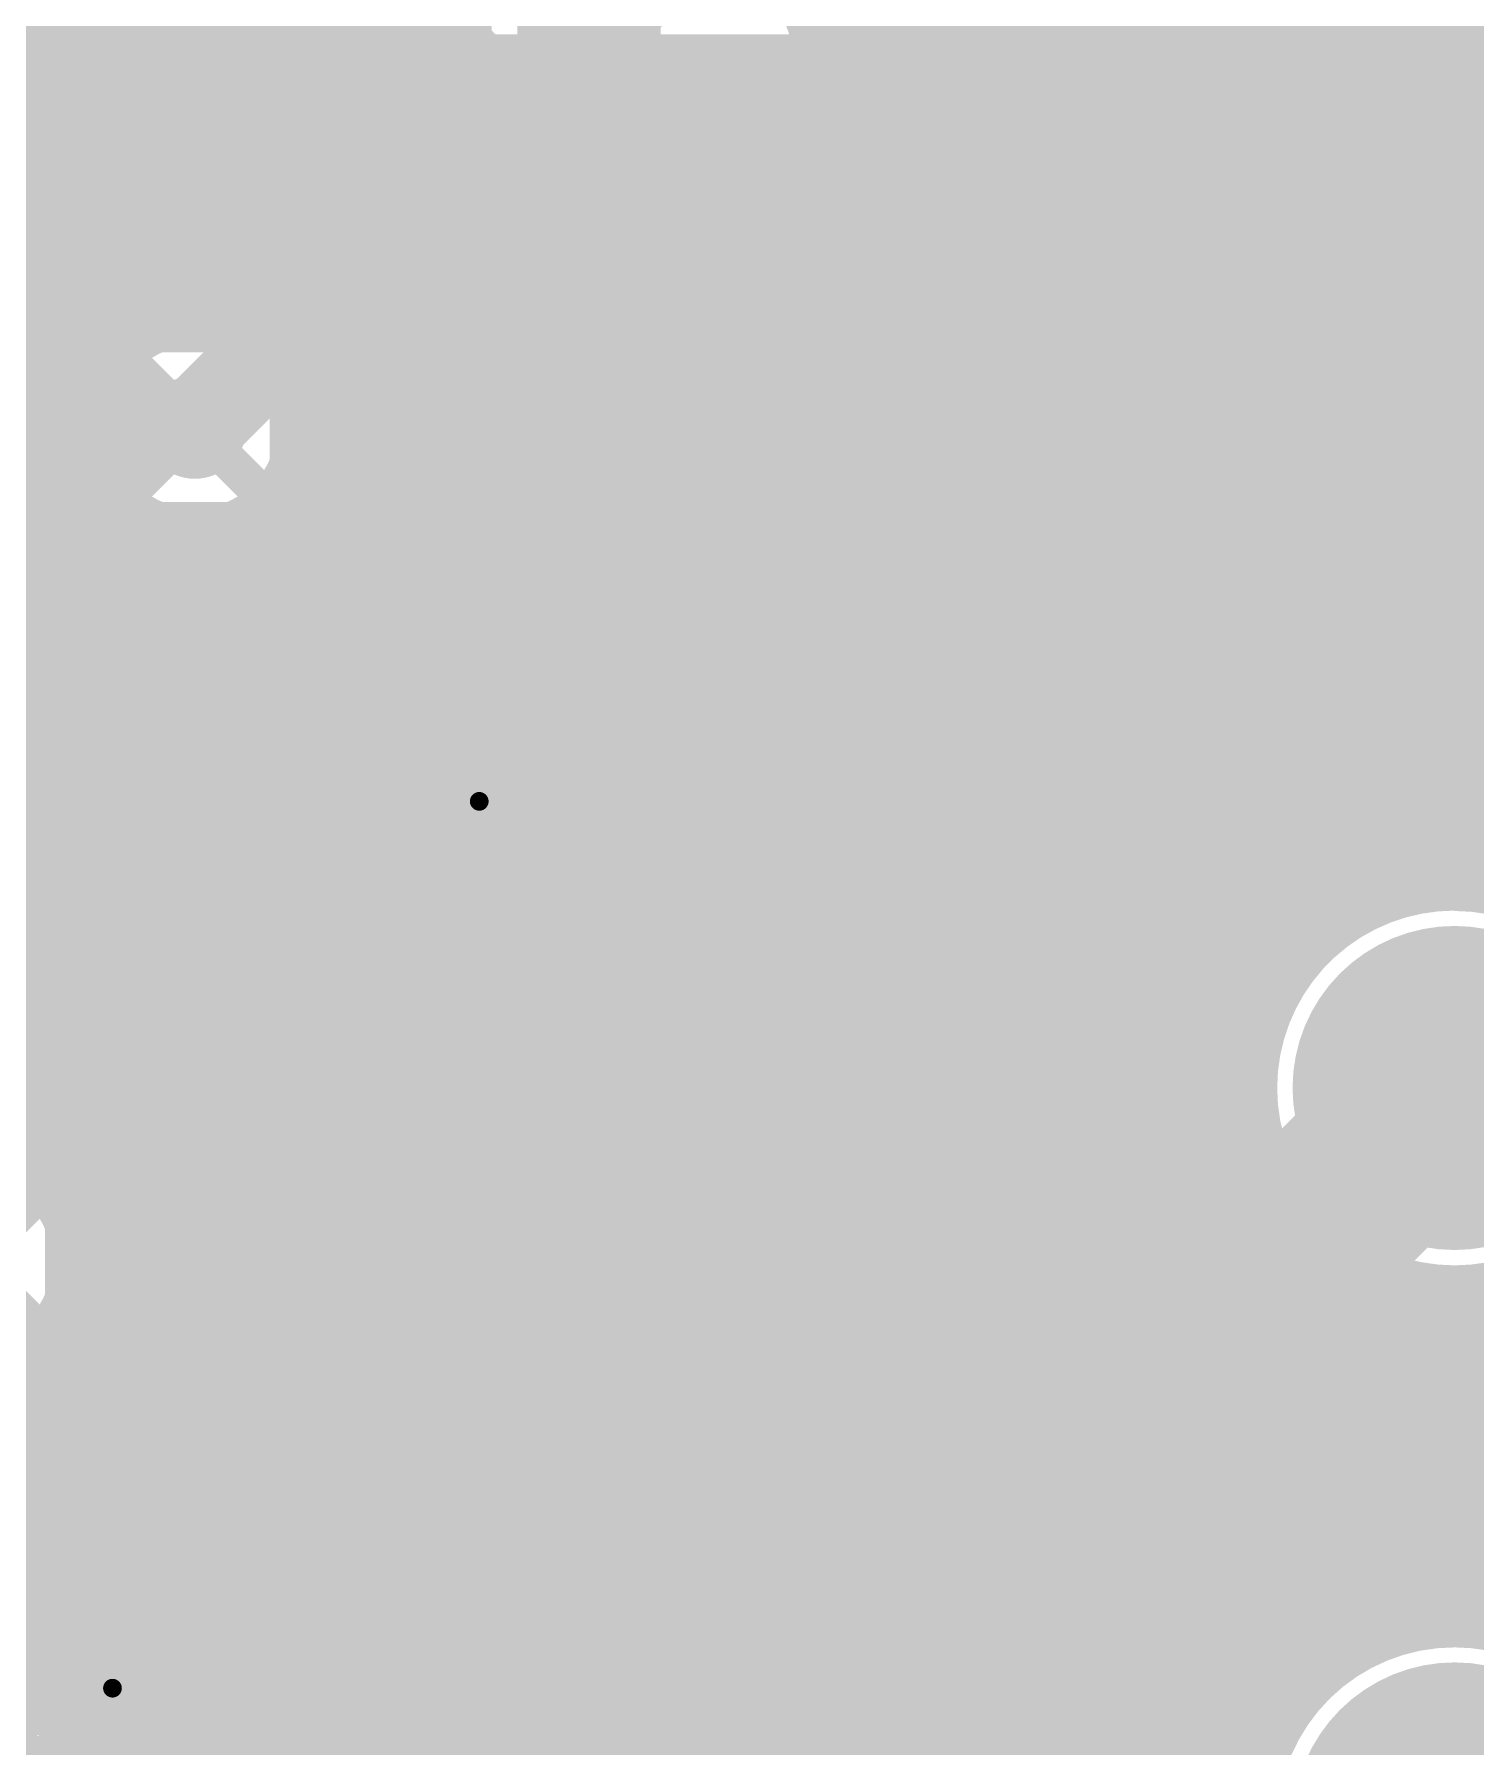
# Model space of a CAD drawing. Extents: x -1 to 119, y -42 to 51.
# Drawn here: x 86.29 to 96.07, y 11.36 to 22.99 of the extents above; entities that cross this region are included whole.
import ezdxf

# ---------------------------------------------------------------- set-up
doc = ezdxf.new("R2010")
doc.units = 0
doc.header["$MEASUREMENT"] = 0
doc.layers.get('0').update_dxf_attribs({"linetype": 'CONTINUOUS'})
for name, color, linetype in [('22-304-0_BOT', 7, 'CONTINUOUS'), ('22-304-0_DRD', 7, 'CONTINUOUS'), ('22-304-0_GND', 6, 'CONTINUOUS'), ('22-304-0_IN1', 4, 'CONTINUOUS'), ('22-304-0_SMB', 3, 'CONTINUOUS'), ('22-304-0_SMT', 5, 'CONTINUOUS'), ('22-304-0_SPT', 10, 'CONTINUOUS'), ('22-304-0_SST', 14, 'CONTINUOUS'), ('22-304-0_TOP', 9, 'CONTINUOUS'), ('THRUHOLE_TAP', 11, 'CONTINUOUS')]:
    doc.layers.add(name, color=color, linetype=linetype)

# ---------------------------------------------------------------- blocks, each defined once
blk = doc.blocks.new('ROUND_19')
at = {"const_width": 0.99949}
blk.add_lwpolyline([(-0.499744, 0, 1), (0.499744, 0, 1)], format="xyb", close=True, dxfattribs=at)
blk = doc.blocks.new('ROUND_45')
at = {"const_width": 1.016}
blk.add_lwpolyline([(-0.508, 0, 1), (0.508, 0, 1)], format="xyb", close=True, dxfattribs=at)
blk = doc.blocks.new('ROUND_60')
at = {"const_width": 0.35052}
blk.add_lwpolyline([(-0.17526, 0, 1), (0.17526, 0, 1)], format="xyb", close=True, dxfattribs=at)
blk = doc.blocks.new('ROUND_64')
at = {"const_width": 0.35052}
blk.add_lwpolyline([(-0.17526, 0, 1), (0.17526, 0, 1)], format="xyb", close=True, dxfattribs=at)
blk = doc.blocks.new('ROUND_66')
at = {"const_width": 1.09982}
blk.add_lwpolyline([(-0.54991, 0, 1), (0.54991, 0, 1)], format="xyb", close=True, dxfattribs=at)
blk = doc.blocks.new('ROUND_80')
at = {"const_width": 1.397}
blk.add_lwpolyline([(-0.6985, 0, 1), (0.6985, 0, 1)], format="xyb", close=True, dxfattribs=at)
blk = doc.blocks.new('ROUND_81')
at = {"const_width": 0.0635}
blk.add_lwpolyline([(-0.03175, 0, 1), (0.03175, 0, 1)], format="xyb", close=True, dxfattribs=at)
blk = doc.blocks.new('RECTANGLE_6')
blk.add_solid([(0.4064, 0.4826), (0.4064, -0.4826), (-0.4064, 0.4826), (-0.4064, -0.4826)])
blk = doc.blocks.new('RECTANGLE_7')
blk.add_solid([(1.12522, 1.14935), (1.12522, -1.14935), (-1.12522, 1.14935), (-1.12522, -1.14935)])
blk = doc.blocks.new('RECTANGLE_9')
blk.add_solid([(0.6477, 1.30048), (0.6477, -1.30048), (-0.6477, 1.30048), (-0.6477, -1.30048)])
blk = doc.blocks.new('RECTANGLE_17')
blk.add_solid([(1.905, 2.1209), (1.905, -2.1209), (-1.905, 2.1209), (-1.905, -2.1209)])
blk = doc.blocks.new('RECTANGLE_51')
blk.add_solid([(0.4445, 0.3175), (0.4445, -0.3175), (-0.4445, 0.3175), (-0.4445, -0.3175)])
blk = doc.blocks.new('ROUND_87')
at = {"const_width": 0.10033}
blk.add_lwpolyline([(-0.050164, 0, 1), (0.050164, 0, 1)], format="xyb", close=True, dxfattribs=at)
blk = doc.blocks.new('ROUND_88')
at = {"const_width": 0.65024}
blk.add_lwpolyline([(-0.32512, 0, 1), (0.32512, 0, 1)], format="xyb", close=True, dxfattribs=at)
blk = doc.blocks.new('ROUND_90')
at = {"const_width": 0.54991}
blk.add_lwpolyline([(-0.274954, 0, 1), (0.274954, 0, 1)], format="xyb", close=True, dxfattribs=at)

msp = doc.modelspace()

# ---------------------------------------------------------------- linework, layer by layer
at = {"layer": '22-304-0_BOT'}
for points, const_width in [([(86.2838, 30.4419), (86.2838, 18.30578)], 0.254), ([(86.5124, 30.4419), (86.5124, 17.94002)], 0.254), ([(86.741, 30.4419), (86.741, 20.5613)], 0.254), ([(86.9696, 30.4419), (86.9696, 20.86356)], 0.254), ([(87.1982, 30.4419), (87.1982, 21.0566)], 0.254), ([(87.4268, 30.4419), (87.4268, 21.2852)], 0.254), ([(87.6554, 30.4419), (87.6554, 21.5138)], 0.254), ([(87.884, 30.4419), (87.884, 21.7424)], 0.254), ([(88.1126, 30.4419), (88.1126, 21.971)], 0.254), ([(88.3412, 30.4419), (88.3412, 22.1996)], 0.254), ([(88.5698, 30.4419), (88.5698, 22.4282)], 0.254), ([(88.7984, 30.4419), (88.7984, 22.6568)], 0.254), ([(89.027, 30.4419), (89.027, 22.8854)], 0.254), ([(89.2556, 30.4419), (89.2556, 23.114)], 0.254), ([(94.0562, 30.4419), (94.0562, 1.016)], 0.254), ([(94.2848, 30.4419), (94.2848, 10.14984)], 0.254), ([(94.5134, 30.4419), (94.5134, 10.77214)], 0.254), ([(94.742, 30.4419), (94.742, 16.44142)], 0.254), ([(94.9706, 30.4419), (94.9706, 16.76146)], 0.254), ([(95.1992, 30.4419), (95.1992, 16.94942)], 0.254), ([(95.4278, 30.4419), (95.4278, 17.0688)], 0.254), ([(95.6564, 30.4419), (95.6564, 17.13738)], 0.254), ([(95.885, 30.4419), (95.885, 17.16278)], 0.254), ([(96.1136, 30.4419), (96.1136, 17.15008)], 0.254), ([(90.08618, 23.94458), (87.06358, 20.92452)], 0.254), ([(87.376, 20.32), (90.551, 23.495), (92.71, 23.495)], 0.635), ([(89.10066, 22.9616), (79.91856, 22.9616)], 0.254), ([(116.967, 22.9616), (93.94444, 22.9616)], 0.254), ([(90.8177, 22.8473), (87.98052, 20.00758)], 0.254), ([(91.5289, 22.8473), (90.8177, 22.8473)], 0.254), ([(90.8558, 22.8473), (90.8558, 1.016)], 0.254), ([(91.0844, 22.8473), (91.0844, 1.016)], 0.254), ([(91.313, 22.8473), (91.313, 1.016)], 0.254), ([(91.5416, 22.82698), (91.5416, 1.016)], 0.254), ([(88.87206, 22.733), (80.14716, 22.733)], 0.254), ([(91.60002, 22.733), (90.7034, 22.733)], 0.254), ([(116.967, 22.733), (93.81998, 22.733)], 0.254), ([(93.8276, 22.74316), (93.8276, 1.016)], 0.254), ([(90.6272, 22.65426), (90.6272, 1.016)], 0.254), ([(88.64346, 22.5044), (80.37576, 22.5044)], 0.254), ([(90.3986, 22.42566), (90.3986, 1.016)], 0.254), ([(91.79814, 22.5044), (90.4748, 22.5044)], 0.254), ([(91.7702, 22.5298), (91.7702, 1.016)], 0.254), ([(93.599, 22.48408), (93.599, 1.016)], 0.254), ([(116.967, 22.5044), (93.62186, 22.5044)], 0.254), ([(91.9988, 22.352), (91.9988, 1.016)], 0.254), ([(93.3704, 22.32152), (93.3704, 1.016)], 0.254), ([(88.41486, 22.2758), (80.60436, 22.2758)], 0.254), ([(90.17, 22.19706), (90.17, 1.016)], 0.254), ([(92.1385, 22.2758), (90.2462, 22.2758)], 0.254), ([(92.2274, 22.2377), (92.2274, 1.016)], 0.254), ([(93.1418, 22.21992), (93.1418, 1.016)], 0.254), ([(116.967, 22.2758), (93.2815, 22.2758)], 0.254), ([(92.456, 22.17166), (92.456, 1.016)], 0.254), ([(92.6846, 22.1488), (92.6846, 1.016)], 0.254), ([(92.9132, 22.16404), (92.9132, 1.016)], 0.254), ([(88.18626, 22.0472), (80.83296, 22.0472)], 0.254), ([(89.9414, 21.96846), (89.9414, 1.016)], 0.254), ([(116.967, 22.0472), (90.0176, 22.0472)], 0.254), ([(87.95766, 21.8186), (81.06156, 21.8186)], 0.254), ([(89.7128, 21.73986), (89.7128, 1.016)], 0.254), ([(116.967, 21.8186), (89.789, 21.8186)], 0.254), ([(87.72906, 21.59), (81.29016, 21.59)], 0.254), ([(89.4842, 21.51126), (89.4842, 1.016)], 0.254), ([(116.967, 21.59), (89.5604, 21.59)], 0.254), ([(87.50046, 21.3614), (81.4578, 21.3614)], 0.254), ([(89.2556, 21.28266), (89.2556, 1.016)], 0.254), ([(116.967, 21.3614), (89.3318, 21.3614)], 0.254), ([(87.27186, 21.1328), (81.4832, 21.1328)], 0.254), ([(89.027, 21.05406), (89.027, 1.016)], 0.254), ([(116.967, 21.1328), (89.1032, 21.1328)], 0.254), ([(87.02802, 20.9042), (81.4832, 20.9042)], 0.254), ([(88.7984, 20.82546), (88.7984, 1.016)], 0.254), ([(116.967, 20.9042), (88.8746, 20.9042)], 0.254), ([(86.79688, 20.6756), (81.4832, 20.6756)], 0.254), ([(88.5698, 20.59686), (88.5698, 1.016)], 0.254), ([(116.967, 20.6756), (88.646, 20.6756)], 0.254), ([(86.70798, 20.447), (81.4832, 20.447)], 0.254), ([(88.3412, 20.36826), (88.3412, 1.016)], 0.254), ([(116.967, 20.447), (88.4174, 20.447)], 0.254), ([(86.7029, 20.2184), (81.4832, 20.2184)], 0.254), ([(116.967, 20.2184), (88.1888, 20.2184)], 0.254), ([(88.1126, 20.13966), (88.1126, 1.016)], 0.254), ([(86.78164, 19.9898), (81.4832, 19.9898)], 0.254), ([(86.741, 20.07616), (86.741, 10.68832)], 0.254), ([(116.967, 19.9898), (87.97036, 19.9898)], 0.254), ([(87.884, 19.86788), (87.884, 1.016)], 0.254), ([(86.98738, 19.7612), (81.4832, 19.7612)], 0.254), ([(86.9696, 19.7739), (86.9696, 1.016)], 0.254), ([(116.967, 19.7612), (87.76208, 19.7612)], 0.254), ([(87.1982, 19.66214), (87.1982, 1.016)], 0.254), ([(87.4268, 19.64182), (87.4268, 1.016)], 0.254), ([(87.6554, 19.70024), (87.6554, 1.016)], 0.254), ([(116.967, 19.5326), (81.4832, 19.5326)], 0.254), ([(116.967, 19.304), (81.4832, 19.304)], 0.254), ([(116.967, 19.0754), (81.4832, 19.0754)], 0.254), ([(116.967, 18.8468), (81.4832, 18.8468)], 0.254), ([(116.967, 18.6182), (81.4832, 18.6182)], 0.254), ([(116.967, 18.3896), (86.15172, 18.3896)], 0.254), ([(116.967, 18.161), (86.41588, 18.161)], 0.254), ([(116.967, 17.9324), (86.51494, 17.9324)], 0.254), ([(86.8172, 11.7602), (86.8172, 15.2908), (89.3064, 17.78)], 0.635), ([(116.967, 17.7038), (86.52764, 17.7038)], 0.254), ([(86.4997, 17.57172), (86.4997, 14.86154)], 0.254), ([(86.4997, 17.57172), (86.4997, 14.86154)], 0.254), ([(86.5124, 17.61744), (86.5124, 14.81582)], 0.254), ([(116.967, 17.4752), (86.4997, 17.4752)], 0.254), ([(116.967, 17.2466), (86.4997, 17.2466)], 0.254), ([(95.31858, 17.018), (86.4997, 17.018)], 0.254), ([(94.99854, 16.7894), (86.4997, 16.7894)], 0.254), ([(94.81058, 16.5608), (86.4997, 16.5608)], 0.254), ([(94.6912, 16.3322), (86.4997, 16.3322)], 0.254), ([(94.62262, 16.1036), (86.4997, 16.1036)], 0.254), ([(94.59468, 15.875), (86.4997, 15.875)], 0.254), ([(94.60738, 15.6464), (86.4997, 15.6464)], 0.254), ([(94.66072, 15.4178), (86.4997, 15.4178)], 0.254), ([(94.742, 15.22476), (94.742, 11.4427)], 0.254), ([(94.76232, 15.1892), (86.4997, 15.1892)], 0.254), ([(94.92234, 14.9606), (86.4997, 14.9606)], 0.254), ([(94.9706, 14.90726), (94.9706, 11.7602)], 0.254), ([(95.17888, 14.732), (86.52764, 14.732)], 0.254), ([(95.1992, 14.7193), (95.1992, 11.94816)], 0.254), ([(95.4278, 14.59992), (95.4278, 12.06754)], 0.254), ([(95.6564, 14.53134), (95.6564, 12.13612)], 0.254), ([(86.4997, 14.44752), (86.4997, 10.86104)], 0.254), ([(86.5124, 14.49324), (86.5124, 10.85596)], 0.254), ([(116.967, 14.5034), (86.51494, 14.5034)], 0.254), ([(95.885, 14.5034), (95.885, 12.16406)], 0.254), ([(96.1136, 14.5161), (96.1136, 12.15136)], 0.254), ([(116.967, 14.2748), (86.4997, 14.2748)], 0.254), ([(116.967, 14.0462), (86.4997, 14.0462)], 0.254), ([(116.967, 13.8176), (86.4997, 13.8176)], 0.254), ([(116.967, 13.589), (86.4997, 13.589)], 0.254), ([(116.967, 13.3604), (86.4997, 13.3604)], 0.254), ([(116.967, 13.1318), (86.4997, 13.1318)], 0.254), ([(116.967, 12.9032), (86.4997, 12.9032)], 0.254), ([(116.967, 12.6746), (86.4997, 12.6746)], 0.254), ([(116.967, 12.446), (86.4997, 12.446)], 0.254), ([(116.967, 12.2174), (86.4997, 12.2174)], 0.254), ([(95.2627, 11.9888), (86.4997, 11.9888)], 0.254), ([(94.96806, 11.7602), (86.4997, 11.7602)], 0.254), ([(94.79026, 11.5316), (86.4997, 11.5316)], 0.254), ([(94.6785, 11.303), (86.4997, 11.303)], 0.254), ([(95.92564, 10.83564), (95.25, 10.14984), (95.25, 3.81)], 1.27)]:
    msp.add_lwpolyline(points, dxfattribs=dict(at, const_width=const_width))
at = {"layer": '22-304-0_BOT', "const_width": 0.254}
for points in [[(92.71, 22.1488, 0.4142136), (94.0562, 23.495)], [(91.5289, 22.8473, 0.2738515), (92.71, 22.1488)], [(87.06358, 20.92452, 0.2804741), (86.69528, 20.32)], [(86.69528, 20.32, 0.4142136), (87.376, 19.63928)], [(87.376, 19.63928, 0.2804748), (87.98052, 20.00758)], [(86.53272, 17.78, 0.4142136), (85.852, 18.46072)], [(86.4997, 17.57172, 0.0779385), (86.53236, 17.78)], [(95.92564, 17.16532, 0.4142136), (94.59468, 15.83436)], [(97.25406, 15.83436, 0.4142136), (95.92564, 17.16278)], [(94.59468, 15.83436, 0.4142136), (95.92564, 14.5034)], [(95.92564, 14.5034, 0.4142136), (97.2566, 15.83436)], [(86.53272, 14.6558, 0.0770437), (86.50078, 14.86188)], [(86.4997, 14.44752, 0.0779385), (86.53236, 14.6558)], [(95.92564, 12.16406, 0.4091924), (94.59468, 10.8585)], [(97.25406, 10.83564, 0.4142136), (95.92564, 12.16406)]]:
    msp.add_lwpolyline(points, format="xyb", dxfattribs=at)
at = {"layer": '22-304-0_DRD', "const_width": 0.254}
for points in [[(92.075, 23.495), (92.71, 22.86)], [(92.71, 22.86), (93.345, 23.495)], [(86.741, 20.955), (86.741, 19.685)], [(88.011, 20.955), (86.741, 20.955)], [(88.011, 20.955), (86.741, 19.685)], [(88.011, 19.685), (86.741, 20.955)], [(88.011, 19.685), (88.011, 20.955)], [(86.741, 19.685), (88.011, 19.685)], [(86.487, 18.415), (85.217, 18.415)], [(86.487, 18.415), (85.217, 17.145)], [(86.487, 17.145), (85.217, 18.415)], [(86.487, 18.415), (85.217, 18.415)], [(86.487, 18.415), (85.217, 17.145)], [(86.487, 17.145), (85.217, 18.415)], [(86.487, 17.145), (86.487, 18.415)], [(86.487, 17.145), (86.487, 18.415)], [(88.6714, 18.415), (88.6714, 17.145)], [(89.9414, 18.415), (88.6714, 18.415)], [(89.9414, 18.415), (88.6714, 17.145)], [(89.9414, 17.145), (88.6714, 18.415)], [(89.9414, 17.145), (89.9414, 18.415)], [(85.217, 17.145), (86.487, 17.145)], [(85.217, 17.145), (86.487, 17.145)], [(88.6714, 17.145), (89.9414, 17.145)], [(95.29064, 16.46936), (95.29064, 15.19936)], [(96.56064, 16.46936), (95.29064, 16.46936)], [(95.92564, 16.46936), (95.92564, 15.19936)], [(96.56064, 15.83436), (95.29064, 15.83436)], [(86.487, 15.2908), (85.217, 15.2908)], [(86.487, 15.2908), (85.217, 14.0208)], [(86.487, 14.0208), (85.217, 15.2908)], [(86.487, 14.0208), (86.487, 15.2908)], [(95.29064, 15.19936), (96.56064, 15.19936)], [(85.217, 14.0208), (86.487, 14.0208)], [(86.1822, 12.3952), (86.1822, 11.1252)], [(87.4522, 12.3952), (86.1822, 12.3952)], [(87.4522, 12.3952), (86.1822, 11.1252)], [(87.4522, 11.1252), (86.1822, 12.3952)], [(87.4522, 11.1252), (87.4522, 12.3952)], [(95.29064, 11.47064), (95.29064, 10.20064)], [(96.56064, 11.47064), (95.29064, 11.47064)], [(95.92564, 11.47064), (95.92564, 10.20064)]]:
    msp.add_lwpolyline(points, dxfattribs=at)
at = {"layer": '22-304-0_IN1', "const_width": 0.254}
for points in [[(91.52382, 22.86), (78.8416, 22.86)], [(86.3092, 22.86), (86.3092, 18.28292)], [(86.5378, 22.86), (86.5378, 12.37996)], [(86.7664, 22.86), (86.7664, 20.61972)], [(86.995, 22.86), (86.995, 20.88388)], [(87.2236, 22.86), (87.2236, 20.98294)], [(87.4522, 22.86), (87.4522, 20.99564)], [(87.6808, 22.86), (87.6808, 20.92706)], [(87.9094, 22.86), (87.9094, 20.74164)], [(88.138, 22.86), (88.138, 11.684)], [(88.3666, 22.86), (88.3666, 11.684)], [(88.5952, 22.86), (88.5952, 11.684)], [(88.8238, 22.86), (88.8238, 18.25752)], [(89.0524, 22.86), (89.0524, 18.40992)], [(89.281, 22.86), (89.281, 18.45818)], [(89.5096, 22.86), (89.5096, 18.4277)], [(89.7382, 22.86), (89.7382, 18.30578)], [(89.9668, 22.86), (89.9668, 17.94002)], [(90.1954, 22.86), (90.1954, 11.684)], [(90.424, 22.86), (90.424, 11.684)], [(90.6526, 22.86), (90.6526, 11.684)], [(90.8812, 22.86), (90.8812, 11.684)], [(91.1098, 22.86), (91.1098, 11.684)], [(91.3384, 22.86), (91.3384, 11.684)], [(91.567, 22.7838), (91.567, 11.684)], [(93.853, 22.7838), (93.853, 11.684)], [(103.124, 22.86), (93.89618, 22.86)], [(94.0816, 22.86), (94.0816, 11.684)], [(94.3102, 22.86), (94.3102, 11.684)], [(94.5388, 22.86), (94.5388, 11.684)], [(94.7674, 22.86), (94.7674, 16.48968)], [(94.996, 22.86), (94.996, 16.78686)], [(95.2246, 22.86), (95.2246, 16.96466)], [(95.4532, 22.86), (95.4532, 17.07642)], [(95.6818, 22.86), (95.6818, 17.14246)], [(95.9104, 22.86), (95.9104, 17.16278)], [(96.139, 22.86), (96.139, 17.14754)], [(91.6559, 22.6568), (78.6384, 22.6568)], [(103.124, 22.6568), (93.7641, 22.6568)], [(91.88958, 22.4282), (78.4098, 22.4282)], [(91.7956, 22.50694), (91.7956, 11.684)], [(103.124, 22.4282), (93.53042, 22.4282)], [(93.6244, 22.50694), (93.6244, 11.684)], [(92.0242, 22.33676), (92.0242, 11.684)], [(93.3958, 22.33676), (93.3958, 11.684)], [(92.34424, 22.1996), (78.1812, 22.1996)], [(92.2528, 22.22754), (92.2528, 11.684)], [(103.124, 22.1996), (93.07576, 22.1996)], [(93.1672, 22.22754), (93.1672, 11.684)], [(92.4814, 22.16912), (92.4814, 11.684)], [(92.71, 22.1488), (92.71, 11.684)], [(92.9386, 22.16912), (92.9386, 11.684)], [(103.124, 21.971), (77.9526, 21.971)], [(103.124, 21.7424), (77.724, 21.7424)], [(103.124, 21.5138), (77.4954, 21.5138)], [(103.124, 21.2852), (77.2668, 21.2852)], [(103.124, 21.0566), (77.0382, 21.0566)], [(86.92388, 20.828), (76.8096, 20.828)], [(103.124, 20.828), (87.82812, 20.828)], [(86.75624, 20.5994), (76.708, 20.5994)], [(103.124, 20.5994), (87.99576, 20.5994)], [(86.69782, 20.3708), (76.708, 20.3708)], [(103.124, 20.3708), (88.05418, 20.3708)], [(86.71814, 20.1422), (76.708, 20.1422)], [(103.124, 20.1422), (88.03132, 20.1422)], [(86.7664, 20.01774), (86.7664, 12.43838)], [(86.8299, 19.9136), (76.708, 19.9136)], [(87.9094, 19.89836), (87.9094, 11.684)], [(103.124, 19.9136), (87.91956, 19.9136)], [(86.995, 19.75612), (86.995, 12.41552)], [(87.13216, 19.685), (76.708, 19.685)], [(87.2236, 19.65706), (87.2236, 12.30376)], [(87.4522, 19.64436), (87.4522, 12.0015)], [(103.124, 19.685), (87.6173, 19.685)], [(87.6808, 19.71294), (87.6808, 11.684)], [(97.70872, 19.4564), (76.708, 19.4564)], [(97.43948, 19.2278), (76.708, 19.2278)], [(97.27184, 18.9992), (76.708, 18.9992)], [(97.1677, 18.7706), (76.708, 18.7706)], [(97.11182, 18.542), (76.708, 18.542)], [(88.88476, 18.3134), (86.27364, 18.3134)], [(97.09404, 18.3134), (89.72804, 18.3134)], [(88.69934, 18.0848), (86.45906, 18.0848)], [(97.1169, 18.0848), (89.91346, 18.0848)], [(88.63076, 17.8562), (86.52764, 17.8562)], [(97.18294, 17.8562), (89.98204, 17.8562)], [(88.64346, 17.6276), (86.51494, 17.6276)], [(89.9668, 17.61744), (89.9668, 11.684)], [(97.29724, 17.6276), (89.96934, 17.6276)], [(88.74252, 17.399), (86.41588, 17.399)], [(97.48012, 17.399), (89.87028, 17.399)], [(86.3092, 17.27708), (86.3092, 15.15872)], [(88.8238, 17.29994), (88.8238, 11.684)], [(89.7382, 17.25422), (89.7382, 11.684)], [(89.00414, 17.1704), (86.15172, 17.1704)], [(89.0524, 17.15008), (89.0524, 11.684)], [(89.281, 17.09928), (89.281, 11.684)], [(89.5096, 17.12976), (89.5096, 11.684)], [(97.78238, 17.1704), (89.60612, 17.1704)], [(95.1865, 16.9418), (76.85532, 16.9418)], [(94.92488, 16.7132), (76.87818, 16.7132)], [(94.76486, 16.4846), (76.81976, 16.4846)], [(94.66326, 16.256), (76.708, 16.256)], [(94.60738, 16.0274), (76.708, 16.0274)], [(94.59468, 15.7988), (76.708, 15.7988)], [(94.62008, 15.5702), (76.708, 15.5702)], [(94.68866, 15.3416), (76.708, 15.3416)], [(94.80804, 15.113), (86.35492, 15.113)], [(94.7674, 15.17904), (94.7674, 11.684)], [(94.99346, 14.8844), (86.49208, 14.8844)], [(94.996, 14.88186), (94.996, 11.7856)], [(95.30842, 14.6558), (86.53272, 14.6558)], [(95.2246, 14.70406), (95.2246, 11.96594)], [(95.4532, 14.58976), (95.4532, 12.0777)], [(95.6818, 14.52626), (95.6818, 12.1412)], [(96.139, 14.52118), (96.139, 12.14628)], [(97.66554, 14.4272), (86.49208, 14.4272)], [(95.9104, 14.5034), (95.9104, 12.16406)], [(97.41408, 14.1986), (86.35492, 14.1986)], [(86.3092, 14.15288), (86.3092, 12.21232)], [(97.2566, 13.97), (76.708, 13.97)], [(97.15754, 13.7414), (76.708, 13.7414)], [(97.10674, 13.5128), (76.708, 13.5128)], [(97.09658, 13.2842), (76.708, 13.2842)], [(97.12452, 13.0556), (76.708, 13.0556)], [(97.19564, 12.827), (76.708, 12.827)], [(97.31756, 12.5984), (76.708, 12.5984)], [(86.51494, 12.3698), (76.708, 12.3698)], [(97.5106, 12.3698), (87.11692, 12.3698)], [(86.25332, 12.1412), (76.708, 12.1412)], [(95.67418, 12.1412), (87.38108, 12.1412)], [(97.83826, 12.1412), (96.17456, 12.1412)], [(95.14586, 11.9126), (87.48014, 11.9126)], [(94.89948, 11.684), (87.49284, 11.684)]]:
    msp.add_lwpolyline(points, dxfattribs=at)
for points in [[(91.52382, 22.86, 0.2765654), (92.71, 22.1488)], [(92.71, 22.1488, 0.2765658), (93.89618, 22.86)], [(87.376, 21.00072, 0.4142136), (86.69528, 20.32)], [(88.05672, 20.32, 0.4142136), (87.376, 21.00072)], [(86.69528, 20.32, 0.4142136), (87.376, 19.63928)], [(87.376, 19.63928, 0.4142136), (88.05672, 20.32)], [(86.53272, 17.78, 0.4142136), (85.852, 18.46072)], [(89.3064, 18.46072, 0.4142136), (88.62568, 17.78)], [(89.98712, 17.78, 0.4142136), (89.3064, 18.46072)], [(85.852, 17.09928, 0.4142136), (86.53272, 17.78)], [(88.62568, 17.78, 0.4142136), (89.3064, 17.09928)], [(89.3064, 17.09928, 0.4142136), (89.98712, 17.78)], [(95.92564, 17.16532, 0.4142136), (94.59468, 15.83436)], [(97.25406, 15.83436, 0.4142136), (95.92564, 17.16278)], [(94.59468, 15.83436, 0.4142136), (95.92564, 14.5034)], [(95.92564, 14.5034, 0.4142136), (97.2566, 15.83436)], [(86.53272, 14.6558, 0.4142136), (85.852, 15.33652)], [(85.852, 13.97508, 0.4142136), (86.53272, 14.6558)], [(86.8172, 12.44092, 0.4142136), (86.13648, 11.7602)], [(87.49792, 11.7602, 0.4142136), (86.8172, 12.44092)], [(95.92564, 12.16406, 0.2236112), (94.89948, 11.684)], [(96.94926, 11.684, 0.223291), (95.92564, 12.16512)], [(87.49284, 11.684, 0.0280842), (87.49712, 11.7602)]]:
    msp.add_lwpolyline(points, format="xyb", dxfattribs=at)
at = {"layer": '22-304-0_SST'}
for points, const_width in [([(98.40468, 20.0406), (90.71102, 20.03552), (90.4113, 20.0406), (90.4113, 32.03448), (98.40468, 32.03448), (98.40468, 20.0406)], 0.254), ([(86.96452, 29.03474), (86.6648, 29.03474), (86.6648, 23.03526), (86.96452, 23.03526)], 0.1524), ([(89.56548, 29.03474), (89.8652, 29.03474), (89.8652, 23.03526), (89.56548, 23.03526)], 0.1524), ([(90.17, 19.177), (90.17, 21.844), (85.09, 21.844), (85.09, 18.796), (90.17, 18.796), (90.17, 19.177)], 0.1524), ([(92.9259, 19.33448), (103.9241, 19.33448), (103.9241, 7.33552), (92.9259, 7.33552), (92.9259, 19.33448)], 0.20066), ([(89.0905, 18.6055), (86.1695, 18.6055), (86.1695, 16.9672), (89.0905, 16.9672), (89.0905, 18.6055)], 0.1524), ([(91.40444, 18.40484), (92.42044, 18.40484), (92.42044, 17.92986)], 0.1524), ([(91.91244, 18.04924), (91.91244, 18.40484)], 0.1524), ([(89.60612, 17.76984), (89.43594, 17.82826), (89.43594, 18.18386), (89.60612, 18.24482), (90.28176, 18.24482), (90.45194, 18.18386), (90.45194, 17.82826), (90.28176, 17.76984)], 0.1524), ([(91.40444, 17.15008), (91.40444, 17.56664), (92.42044, 17.56664)], 0.1524), ([(89.60612, 17.40662), (89.43594, 17.34566), (89.43594, 16.99006), (89.60612, 16.93164), (89.94394, 16.93164), (90.11412, 17.05102), (90.11412, 17.40662), (90.45194, 17.40662), (90.45194, 16.93164)], 0.1524), ([(92.42044, 16.31188), (92.42044, 16.78686)], 0.1524), ([(89.60612, 16.56842), (89.43594, 16.50746), (89.43594, 16.15186), (89.60612, 16.09344), (89.94394, 16.09344), (90.11412, 16.21282), (90.11412, 16.56842), (90.45194, 16.56842), (90.45194, 16.09344)], 0.1524), ([(91.40444, 16.55064), (92.42044, 16.55064)], 0.1524), ([(91.40444, 15.59306), (91.40444, 15.82928)], 0.1524), ([(91.40444, 15.71244), (92.42044, 15.71244), (92.25026, 15.82928)], 0.1524), ([(92.075, 3.937), (86.995, 3.937), (86.995, 15.113), (92.075, 15.113), (92.075, 3.937)], 0.254)]:
    msp.add_lwpolyline(points, dxfattribs=dict(at, const_width=const_width))
at = {"layer": '22-304-0_TOP'}
for points, const_width in [([(89.281, 20.32), (89.281, 22.225), (88.265, 23.241), (88.265, 23.5839), (88.265, 23.749), (90.551, 26.035), (92.71, 26.035)], 1.27), ([(88.265, 23.5839), (84.455, 23.5839)], 1.27), ([(90.805, 21.336), (90.805, 19.05)], 0.254), ([(97.536, 21.336), (90.805, 21.336)], 0.254), ([(90.9066, 21.336), (90.9066, 19.05)], 0.254), ([(91.1352, 21.336), (91.1352, 19.05)], 0.254), ([(91.3638, 21.336), (91.3638, 19.05)], 0.254), ([(91.5924, 21.336), (91.5924, 19.05)], 0.254), ([(91.821, 21.336), (91.821, 19.05)], 0.254), ([(92.0496, 21.336), (92.0496, 19.05)], 0.254), ([(92.2782, 21.336), (92.2782, 19.05)], 0.254), ([(92.5068, 21.336), (92.5068, 19.05)], 0.254), ([(92.7354, 21.336), (92.7354, 19.05)], 0.254), ([(92.964, 21.336), (92.964, 19.05)], 0.254), ([(93.1926, 21.336), (93.1926, 19.05)], 0.254), ([(93.4212, 21.336), (93.4212, 19.05)], 0.254), ([(93.6498, 21.336), (93.6498, 19.05)], 0.254), ([(93.8784, 21.336), (93.8784, 19.05)], 0.254), ([(94.107, 21.336), (94.107, 19.05)], 0.254), ([(94.3356, 21.336), (94.3356, 19.05)], 0.254), ([(94.5642, 21.336), (94.5642, 19.05)], 0.254), ([(94.7928, 21.336), (94.7928, 19.05)], 0.254), ([(95.0214, 21.336), (95.0214, 19.05)], 0.254), ([(95.25, 21.336), (95.25, 19.05)], 0.254), ([(95.4786, 21.336), (95.4786, 19.05)], 0.254), ([(95.7072, 21.336), (95.7072, 19.05)], 0.254), ([(95.9358, 21.336), (95.9358, 19.05)], 0.254), ([(96.1644, 21.336), (96.1644, 19.05)], 0.254), ([(97.663, 21.209), (90.805, 21.209)], 0.254), ([(97.8916, 20.9804), (90.805, 20.9804)], 0.254), ([(93.98, 20.32), (89.281, 20.32)], 1.27), ([(95.25, 20.32), (96.43872, 20.32), (98.425, 18.33372)], 1.27), ([(98.1202, 20.7518), (90.805, 20.7518)], 0.254), ([(86.9188, 17.78), (85.852, 17.78), (85.979, 17.907), (85.979, 20.32)], 0.635), ([(85.979, 20.32), (87.376, 20.32)], 0.635), ([(89.281, 20.32), (89.281, 17.78), (88.3412, 17.78)], 0.635), ([(98.3488, 20.5232), (90.805, 20.5232)], 0.254), ([(94.4372, 20.32), (94.8182, 20.32)], 0.635), ([(98.5774, 20.2946), (90.805, 20.2946)], 0.254), ([(98.806, 20.066), (90.805, 20.066)], 0.254), ([(99.0346, 19.8374), (90.805, 19.8374)], 0.254), ([(99.2632, 19.6088), (90.805, 19.6088)], 0.254), ([(99.4918, 19.3802), (90.805, 19.3802)], 0.254), ([(99.7204, 19.1516), (90.805, 19.1516)], 0.254), ([(97.536, 19.05), (90.805, 19.05)], 0.254), ([(80.645, 17.78), (82.423, 16.002), (89.662, 16.002), (91.44, 17.78), (96.52, 17.78), (98.46564, 15.83436), (100.92436, 15.83436)], 0.762), ([(85.852, 17.78), (86.9188, 17.78)], 0.635), ([(85.852, 17.78), (86.9188, 17.78)], 0.635), ([(89.3064, 17.78), (89.281, 17.78), (88.3412, 17.78)], 0.635), ([(89.535, 12.7127), (89.535, 12.827), (92.92844, 12.827), (95.92564, 15.83436)], 1.27), ([(85.09, 11.7602), (86.8172, 11.7602)], 0.635)]:
    msp.add_lwpolyline(points, dxfattribs=dict(at, const_width=const_width))

# ---------------------------------------------------------------- block references
at = {"layer": '22-304-0_BOT'}
for name, p in [('ROUND_45', (92.71, 23.495)), ('ROUND_60', (87.376, 20.32)), ('ROUND_60', (89.3064, 17.78)), ('ROUND_19', (95.92564, 15.83436)), ('ROUND_60', (86.8172, 11.7602)), ('ROUND_19', (95.92564, 10.83564))]:
    msp.add_blockref(name, p, dxfattribs=at)
at = {"layer": '22-304-0_GND'}
for name, p in [('ROUND_80', (92.71, 23.495)), ('ROUND_64', (87.376, 20.32)), ('ROUND_81', (89.3064, 17.78)), ('ROUND_66', (95.92564, 15.83436)), ('ROUND_66', (95.92564, 10.83564)), ('ROUND_81', (86.8172, 11.7602))]:
    msp.add_blockref(name, p, dxfattribs=at)
at = {"layer": '22-304-0_IN1'}
for name, p in [('ROUND_45', (92.71, 23.495)), ('ROUND_60', (87.376, 20.32)), ('ROUND_60', (89.3064, 17.78)), ('ROUND_19', (95.92564, 15.83436)), ('ROUND_60', (86.8172, 11.7602)), ('ROUND_19', (95.92564, 10.83564))]:
    msp.add_blockref(name, p, dxfattribs=at)
at = {"layer": '22-304-0_SMB'}
for name, p in [('ROUND_45', (92.71, 23.495)), ('ROUND_19', (95.92564, 15.83436)), ('ROUND_19', (95.92564, 10.83564))]:
    msp.add_blockref(name, p, dxfattribs=at)
at = {"layer": '22-304-0_SMT'}
for name, p in [('RECTANGLE_7', (88.265, 23.5839)), ('ROUND_45', (92.71, 23.495)), ('RECTANGLE_9', (85.979, 20.32)), ('RECTANGLE_9', (89.281, 20.32)), ('RECTANGLE_6', (86.9188, 17.78)), ('RECTANGLE_6', (88.3412, 17.78)), ('ROUND_19', (95.92564, 15.83436)), ('RECTANGLE_17', (89.535, 12.7127)), ('ROUND_19', (95.92564, 10.83564))]:
    msp.add_blockref(name, p, dxfattribs=at)
at = {"layer": '22-304-0_SPT'}
for name, p in [('RECTANGLE_7', (88.265, 23.5839)), ('RECTANGLE_9', (85.979, 20.32)), ('RECTANGLE_9', (89.281, 20.32)), ('RECTANGLE_6', (86.9188, 17.78)), ('RECTANGLE_6', (88.3412, 17.78)), ('RECTANGLE_17', (89.535, 12.7127))]:
    msp.add_blockref(name, p, dxfattribs=at)
at = {"layer": '22-304-0_TOP'}
for name, p in [('RECTANGLE_7', (88.265, 23.5839)), ('ROUND_45', (92.71, 23.495)), ('RECTANGLE_9', (85.979, 20.32)), ('RECTANGLE_9', (89.281, 20.32)), ('ROUND_60', (87.376, 20.32)), ('RECTANGLE_51', (93.98, 20.32)), ('RECTANGLE_51', (95.25, 20.32)), ('RECTANGLE_6', (86.9188, 17.78)), ('RECTANGLE_6', (88.3412, 17.78)), ('ROUND_60', (89.3064, 17.78)), ('ROUND_19', (95.92564, 15.83436)), ('RECTANGLE_17', (89.535, 12.7127)), ('ROUND_60', (86.8172, 11.7602)), ('ROUND_19', (95.92564, 10.83564))]:
    msp.add_blockref(name, p, dxfattribs=at)
at = {"layer": 'THRUHOLE_TAP'}
for name, p in [('ROUND_90', (92.71, 23.495)), ('ROUND_87', (87.376, 20.32)), ('ROUND_87', (89.3064, 17.78)), ('ROUND_88', (95.92564, 15.83436)), ('ROUND_87', (86.8172, 11.7602)), ('ROUND_88', (95.92564, 10.83564))]:
    msp.add_blockref(name, p, dxfattribs=at)

doc.saveas('drawing.dxf')
